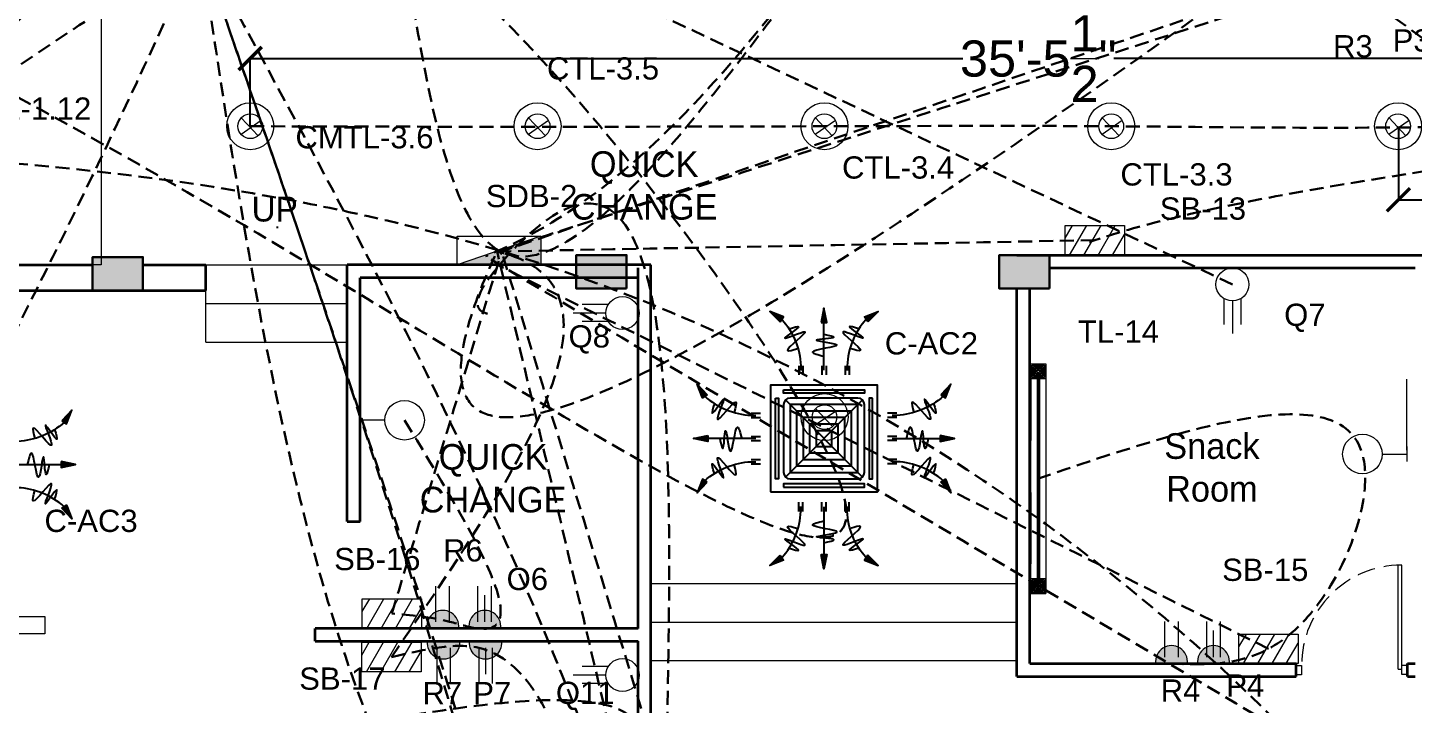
# Model space of a CAD drawing. Header units: inches. Extents: x 845 to 17085, y 908 to 10810.
# Drawn here: x 4793.7 to 5167.6, y 6702.7 to 6885.2 of the extents above; entities that cross this region are included whole.
import ezdxf

# ---------------------------------------------------------------- set-up
doc = ezdxf.new("R2010")
doc.units = ezdxf.units.IN
doc.header["$LTSCALE"] = 15
doc.header["$MEASUREMENT"] = 0
for name, pattern in [('ACAD_ISO04W100', [30.5, 24, -3, 0.5, -3]), ('CENTER2', [1.125, 0.75, -0.125, 0.125, -0.125]), ('DASHED2', [0.375, 0.25, -0.125]), ('HIDDEN', [0.375, 0.25, -0.125])]:
    doc.linetypes.add(name, pattern=pattern)
for name, color, linetype in [('AIR', 7, 'Continuous'), ('AIR-00', 8, 'Continuous'), ('AIR-01', 105, 'Continuous'), ('AIR-02', 2, 'Continuous'), ('AIR-04', 40, 'Continuous'), ('DB cable', 141, 'HIDDEN'), ('SB cable', 58, 'CENTER2'), ('TEX', 133, 'Continuous'), ('Text', 255, 'Continuous')]:
    doc.layers.add(name, color=color, linetype=linetype)
for name, color, linetype, lineweight in [('c1', 21, 'Continuous', 30), ('E. Fixture', 6, 'Continuous', 20), ('FURN', 43, 'Continuous', 18), ('FURN 2', 34, 'Continuous', 15), ('GRID', 8, 'ACAD_ISO04W100', 5), ('HATCH', 251, 'Continuous', 5), ('humans', 7, 'Continuous', 15), ('SLD', 140, 'Continuous', 9), ('wall 1', 1, 'Continuous', 35), ('WIND & DOOR', 160, 'Continuous', 9), ('window and door', 170, 'Continuous', 9)]:
    doc.layers.add(name, color=color, linetype=linetype, lineweight=lineweight)
doc.layers.add('door and window', color=7, linetype='Continuous', lineweight=25, true_color=0x0609c1)
doc.styles.add('ROMANS', font='ROMANS')
doc.styles.get("Standard").update_dxf_attribs({"font": 'arial.ttf'})
doc.dimstyles.get("Standard").update_dxf_attribs({"dimtxt": 9.75, "dimasz": 6.25, "dimexe": 0.18, "dimexo": 0.0625, "dimgap": 0.09, "dimtad": 0, "dimdec": 1, "dimzin": 0, "dimdsep": 46, "dimlunit": 4, "dimtxsty": 'Standard', "dimblk": 'ARCHTICK', "dimcen": 0.09, "dimadec": 0, "dimazin": 0, "dimtfac": 1, "dimtdec": 1, "dimtofl": 0, "dimtmove": 0, "dimatfit": 3, "dimldrblk": 'ARCHTICK', "dimfxl": 1, "dimtolj": 1, "dimtzin": 0, "dimlwd": 25, "dimarcsym": 0})

# ---------------------------------------------------------------- blocks, each defined once
blk = doc.blocks.new('C')
at = {"layer": 'E. Fixture'}
blk.add_hatch(color=256, dxfattribs=at).paths.add_polyline_path([(27131.11392727496, -3595.100843365187), (27140.34048977496, -3595.100843365187), (27140.34048977495, -3591.938719845336)])
blk.add_line((27140.34048977495, -3591.938719845333), (27131.11392727495, -3595.100843365188), dxfattribs=at)
blk.add_lwpolyline([(27131.11392727495, -3591.938719845333), (27140.34048977495, -3591.938719845333), (27140.34048977495, -3595.100843365188), (27131.11392727495, -3595.100843365188), (27131.11392727495, -3591.938719845333)], dxfattribs=at)
blk = doc.blocks.new('05')
at = {"layer": 'E. Fixture'}
blk.add_hatch(color=256, dxfattribs=at).paths.add_polyline_path([(27124.32238466969, -3822.558064193767), (27124.32238466969, -3814.558064193769, 1.138441978113043)])
for p, q in [((27124.32238466969, -3822.558064193769), (27124.32238466969, -3814.558064193769)), ((27122.65102251557, -3816.832463298529), (27113.66786581746, -3816.832463298529)), ((27122.65102251557, -3818.558064193768), (27115.97039609485, -3818.558064193768)), ((27122.65102251557, -3820.283665089007), (27113.66786581746, -3820.283665089007))]:
    blk.add_line(p, q, dxfattribs=at)
blk.add_arc((27123.80228765426, -3818.558064193768), 4.033670897018604, 82.59172132670682, 277.4082786732857, dxfattribs=at)
blk = doc.blocks.new('10')
at = {"layer": 'E. Fixture'}
blk.add_hatch(color=256, dxfattribs=at).paths.add_polyline_path([(27132.13129973475, -3831.376300118904), (27132.13129973475, -3823.376300118906, 1.138441978113043)])
for p, q in [((27132.13129973475, -3831.376300118906), (27132.13129973475, -3823.376300118906)), ((27130.45993758063, -3825.650699223666), (27121.47678088253, -3825.650699223666)), ((27130.45993758063, -3829.101901014144), (27121.47678088253, -3829.101901014144))]:
    blk.add_line(p, q, dxfattribs=at)
blk.add_arc((27131.61120271932, -3827.376300118905), 4.033670897018604, 82.59172132670682, 277.4082786732856, dxfattribs=at)
blk = doc.blocks.new('oo')
at = {"layer": 'E. Fixture', "lineweight": 15}
for p, q in [((755.2265564501672, 589.0984068058151), (809.1816122235127, 589.0984068058151)), ((755.2265564501672, 589.0317345255226), (809.1816122235127, 589.0317345255226)), ((755.2265564501672, 588.9650622452373), (809.1816122235127, 588.9650622452373)), ((755.2265564501672, 588.8983899649593), (809.1816122235127, 588.8983899649593)), ((755.2265564501672, 588.7650454043887), (809.1816122235127, 588.7650454043887)), ((755.2265564501672, 588.6317008438182), (809.1816122235127, 588.6317008438255)), ((755.2265564501672, 588.5650285635329), (809.1816122235127, 588.5650285635329)), ((755.2265564501672, 588.4983562832476), (809.1816122235127, 588.4983562832476)), ((755.2265564501672, 588.4316840029696), (809.1816122235127, 588.4316840029696)), ((755.2265564501672, 588.4316840029696), (809.1816122235127, 588.4316840029696))]:
    blk.add_line(p, q, dxfattribs=at)
at = {"layer": 'E. Fixture', "color": 5, "lineweight": 15}
blk.add_lwpolyline([(751.2262196331089, 590.7652138129179), (813.181949040571, 590.7652138129179), (813.181949040571, 586.7648769958596), (751.2262196331089, 586.7648769958596), (751.2262196331089, 590.7652138129179)], dxfattribs=at)
at = {"layer": 'HATCH', "lineweight": 15}
for points in [[(751.2262196331089, 590.7652138129179), (755.2265564501818, 590.7652138129179), (755.2265564501818, 586.7648769958596), (751.2262196331089, 586.7648769958596)], [(813.181949040571, 590.7652138129179), (809.1816122235273, 590.7652138129179), (809.1816122235273, 586.7648769958596), (813.181949040571, 586.7648769958596)], [(751.5595810345208, 590.431852411506), (754.8931950487408, 590.431852411506), (754.8931950487408, 587.0982383972787), (751.5595810345208, 587.0982383972787)], [(751.8929424359326, 590.0984910100724), (754.5598336473145, 590.0984910100724), (754.5598336473145, 587.4315997987051), (751.8929424359326, 587.4315997987051)], [(752.226303837359, 589.7651296086606), (754.2264722458881, 589.7651296086606), (754.2264722458881, 587.7649612001169), (752.226303837359, 587.7649612001169)], [(752.5596652387853, 589.4317682072342), (753.8931108444763, 589.4317682072342), (753.8931108444763, 588.0983226015505), (752.5596652387853, 588.0983226015505)], [(752.8930266402263, 589.0984068058078), (753.5597494430644, 589.0984068058078), (753.5597494430644, 588.4316840029696), (752.8930266402263, 588.4316840029696)], [(812.8485876391592, 590.431852411506), (809.5149736249391, 590.431852411506), (809.5149736249391, 587.0982383972787), (812.8485876391592, 587.0982383972787)], [(812.5152262377474, 590.0984910100797), (809.8483350263509, 590.0984910100797), (809.8483350263509, 587.4315997987051), (812.5152262377474, 587.4315997987051)], [(812.181864836321, 589.7651296086606), (810.1816964277773, 589.7651296086606), (810.1816964277773, 587.7649612001169), (812.181864836321, 587.7649612001169)], [(811.8485034348946, 589.4317682072342), (810.5150578292037, 589.4317682072342), (810.5150578292037, 588.0983226015505), (811.8485034348946, 588.0983226015505)], [(811.5151420334828, 589.0984068058078), (810.8484192306155, 589.0984068058078), (810.8484192306155, 588.4316840029696), (811.5151420334828, 588.4316840029696)]]:
    blk.add_lwpolyline(points, close=True, dxfattribs=at)
blk = doc.blocks.new('FCU-13000P (CASSETTE SPLIT)')
at = {"layer": 'AIR-00', "ltscale": 3}
for p, q in [((-7.105427357601002e-15, 0.5227760220777427), (-7.105427357601002e-15, 0.999858067324416)), ((-0.1934974863815064, 0.5583965329426945), (-0.1934974863815064, 0.4871555112127943)), ((-0.1618149178217116, 0.5583965329426945), (-0.1618149178217116, 0.4871555112127943)), ((-0.01584128427990628, 0.5583965329426945), (-0.01584128427990628, 0.4871555112127943)), ((0.01584128427989029, 0.5583965329426945), (0.01584128427989029, 0.4871555112127943)), ((0.1618149178217116, 0.5583965329426945), (0.1618149178217116, 0.4871555112127943)), ((0.1934974863815064, 0.5583965329426945), (0.1934974863815064, 0.4871555112127943)), ((-0.5583965329426945, 0.1934974863815064), (-0.4871555112127934, 0.1934974863815064)), ((-0.5583965329426945, 0.1618149178217116), (-0.4871555112127934, 0.1618149178217116)), ((0.5583965329426945, 0.1934974863815064), (0.4871555112127934, 0.1934974863815064)), ((0.5583965329426945, 0.1618149178217116), (0.4871555112127934, 0.1618149178217116)), ((-0.5227760220777427, 7.105427357601002e-15), (-0.999858067324416, 7.105427357601002e-15)), ((-0.5583965329426945, 0.01584128427990628), (-0.4871555112127934, 0.01584128427990628)), ((0.5583965329426945, 0.01584128427990628), (0.4871555112127934, 0.01584128427990628)), ((0.5227760220777427, 7.105427357601002e-15), (0.999858067324416, 7.105427357601002e-15)), ((-0.5583965329426945, -0.01584128427989029), (-0.4871555112127934, -0.01584128427989029)), ((0.5583965329426945, -0.01584128427989029), (0.4871555112127934, -0.01584128427989029)), ((-0.5583965329426945, -0.1618149178217116), (-0.4871555112127934, -0.1618149178217116)), ((-0.5583965329426945, -0.1934974863815064), (-0.4871555112127934, -0.1934974863815064)), ((0.5583965329426945, -0.1618149178217116), (0.4871555112127934, -0.1618149178217116)), ((0.5583965329426945, -0.1934974863815064), (0.4871555112127934, -0.1934974863815064)), ((-0.1934974863815064, -0.5583965329426945), (-0.1934974863815064, -0.4871555112127943)), ((-0.1618149178217116, -0.5583965329426945), (-0.1618149178217116, -0.4871555112127943)), ((-0.01584128427990628, -0.5583965329426945), (-0.01584128427990628, -0.4871555112127943)), ((-7.105427357601002e-15, -0.5227760220777427), (-7.105427357601002e-15, -0.999858067324416)), ((0.01584128427989029, -0.5583965329426945), (0.01584128427989029, -0.4871555112127943)), ((0.1618149178217116, -0.5583965329426945), (0.1618149178217116, -0.4871555112127943)), ((0.1934974863815064, -0.5583965329426945), (0.1934974863815064, -0.4871555112127943))]:
    blk.add_line(p, q, dxfattribs=at)
at = {"layer": 'AIR-00'}
for p, q in [((0.2953553390593271, -0.2953553390593253), (-0.2953553390593271, 0.2953553390593253)), ((0.2953553390593271, 0.2953553390593253), (-0.2953553390593271, -0.2953553390593253))]:
    blk.add_line(p, q, dxfattribs=at)
at = {"layer": 'AIR-00', "ltscale": 3}
for points in [[(-0.3354339739758903, 0.8949367535147612), (-0.311302411150054, 0.9324741763992979), (-0.4157311477908916, 0.9730825421665728)], [(-0.02231249897048215, 0.8900557322108931), (0.02231249897046617, 0.8900557322108931), (-8.881784197001252e-15, 0.999858067324416)], [(0.3354339739758903, 0.8949367535147612), (0.311302411150054, 0.9324741763992979), (0.4157311477908916, 0.9730825421665728)], [(-0.8949367535147612, 0.3354339739758903), (-0.9324741763992979, 0.311302411150054), (-0.9730825421665728, 0.4157311477908916)], [(0.8949367535147612, 0.3354339739758903), (0.9324741763992979, 0.311302411150054), (0.9730825421665728, 0.4157311477908916)], [(-0.8900557322108931, 0.02231249897048215), (-0.8900557322108931, -0.02231249897046617), (-0.999858067324416, 8.881784197001252e-15)], [(0.8900557322108931, 0.02231249897048215), (0.8900557322108931, -0.02231249897046617), (0.999858067324416, 8.881784197001252e-15)], [(-0.8949367535147612, -0.3354339739758903), (-0.9324741763992979, -0.311302411150054), (-0.9730825421665728, -0.4157311477908916)], [(0.8949367535147612, -0.3354339739758903), (0.9324741763992979, -0.311302411150054), (0.9730825421665728, -0.4157311477908916)], [(-0.3354339739758903, -0.8949367535147612), (-0.311302411150054, -0.9324741763992979), (-0.4157311477908916, -0.9730825421665728)], [(-0.02231249897048215, -0.8900557322108931), (0.02231249897046617, -0.8900557322108931), (-8.881784197001252e-15, -0.999858067324416)], [(0.3354339739758903, -0.8949367535147612), (0.311302411150054, -0.9324741763992979), (0.4157311477908916, -0.9730825421665728)]]:
    blk.add_lwpolyline(points, close=True, dxfattribs=at)
at = {"layer": 'AIR-00'}
for points in [[(-0.3233681925629757, 0.9137054649570295, -0.1718088678768037), (-0.1776562021016108, 0.5583965329426945), (-0.1776562021016108, 0.5222310829013512)], [(0.3233681925629757, 0.9137054649570295, 0.1718088678768037), (0.1776562021016108, 0.5583965329426945), (0.1776562021016108, 0.5222310829013512)], [(-0.9137054649570295, 0.3233681925629757, 0.1718088678768037), (-0.5583965329426945, 0.1776562021016108), (-0.5222310829013512, 0.1776562021016108)], [(0.9137054649570295, 0.3233681925629757, -0.1718088678768037), (0.5583965329426945, 0.1776562021016108), (0.5222310829013512, 0.1776562021016108)], [(-0.9137054649570295, -0.3233681925629757, -0.1718088678768037), (-0.5583965329426945, -0.1776562021016108), (-0.5222310829013512, -0.1776562021016108)], [(0.9137054649570295, -0.3233681925629757, 0.1718088678768037), (0.5583965329426945, -0.1776562021016108), (0.5222310829013512, -0.1776562021016108)], [(-0.3233681925629757, -0.9137054649570295, 0.1718088678768037), (-0.1776562021016108, -0.5583965329426945), (-0.1776562021016108, -0.5222310829013512)], [(0.3233681925629757, -0.9137054649570295, -0.1718088678768037), (0.1776562021016108, -0.5583965329426945), (0.1776562021016108, -0.5222310829013512)]]:
    blk.add_lwpolyline(points, format="xyb", dxfattribs=at)
for points in [[(-0.2599999999999998, -0.259999999999998), (0.2599999999999998, -0.2599999999999962), (0.2600000000000007, 0.259999999999998), (-0.2599999999999998, 0.259999999999998)], [(-0.2100000000000009, -0.2099999999999991), (0.2100000000000026, -0.2099999999999973), (0.2100000000000009, 0.2099999999999991), (-0.2100000000000009, 0.2099999999999991)], [(-0.160000000000001, -0.1599999999999984), (0.1600000000000028, -0.1599999999999966), (0.160000000000001, 0.1599999999999984), (-0.160000000000001, 0.1599999999999984)], [(-0.1100000000000012, -0.1099999999999994), (0.110000000000003, -0.1099999999999977), (0.1100000000000012, 0.1099999999999994), (-0.1100000000000012, 0.1099999999999994)], [(-0.06000000000000139, -0.05999999999999872), (0.06000000000000316, -0.05999999999999694), (0.06000000000000139, 0.05999999999999872), (-0.06000000000000139, 0.05999999999999872)]]:
    blk.add_lwpolyline(points, close=True, dxfattribs=at)
at = {"layer": 'AIR-00', "ltscale": 3}
for points in [[(-0.2677478374719957, 0.8404580605517644), (-0.2311577860871346, 0.8521369272970549), (-0.1336933111678267, 0.8824412830765702), (-0.422244853896613, 0.7038013426221994), (0.004842014239526904, 0.9030058120233662), (-0.358385268367277, 0.6454544827540296), (-0.2387546223537829, 0.6780035992551685), (-0.199446847060301, 0.6895241051866989)], [(0.2677478374719957, 0.8404580605517644), (0.2311577860871346, 0.8521369272970549), (0.1336933111678267, 0.8824412830765702), (0.422244853896613, 0.7038013426221994), (-0.004842014239526904, 0.9030058120233662), (0.358385268367277, 0.6454544827540296), (0.2387546223537829, 0.6780035992551685), (0.199446847060301, 0.6895241051866989)], [(-0.8404580605517644, 0.2677478374719957), (-0.8521369272970549, 0.2311577860871346), (-0.8824412830765702, 0.1336933111678267), (-0.7038013426221994, 0.422244853896613), (-0.9030058120233662, -0.004842014239526904), (-0.6454544827540296, 0.358385268367277), (-0.6780035992551685, 0.2387546223537829), (-0.6895241051866989, 0.199446847060301)], [(0.8404580605517644, 0.2677478374719957), (0.8521369272970549, 0.2311577860871346), (0.8824412830765702, 0.1336933111678267), (0.7038013426221994, 0.422244853896613), (0.9030058120233662, -0.004842014239526904), (0.6454544827540296, 0.358385268367277), (0.6780035992551685, 0.2387546223537829), (0.6895241051866989, 0.199446847060301)], [(-0.8404580605517644, -0.2677478374719957), (-0.8521369272970549, -0.2311577860871346), (-0.8824412830765702, -0.1336933111678267), (-0.7038013426221994, -0.422244853896613), (-0.9030058120233662, 0.004842014239526904), (-0.6454544827540296, -0.358385268367277), (-0.6780035992551685, -0.2387546223537829), (-0.6895241051866989, -0.199446847060301)], [(0.8404580605517644, -0.2677478374719957), (0.8521369272970549, -0.2311577860871346), (0.8824412830765702, -0.1336933111678267), (0.7038013426221994, -0.422244853896613), (0.9030058120233662, 0.004842014239526904), (0.6454544827540296, -0.358385268367277), (0.6780035992551685, -0.2387546223537829), (0.6895241051866989, -0.199446847060301)], [(-0.2677478374719957, -0.8404580605517644), (-0.2311577860871346, -0.8521369272970549), (-0.1336933111678267, -0.8824412830765702), (-0.422244853896613, -0.7038013426221994), (0.004842014239526904, -0.9030058120233662), (-0.358385268367277, -0.6454544827540296), (-0.2387546223537829, -0.6780035992551685), (-0.199446847060301, -0.6895241051866989)], [(0.2677478374719957, -0.8404580605517644), (0.2311577860871346, -0.8521369272970549), (0.1336933111678267, -0.8824412830765702), (0.422244853896613, -0.7038013426221994), (-0.004842014239526904, -0.9030058120233662), (0.358385268367277, -0.6454544827540296), (0.2387546223537829, -0.6780035992551685), (0.199446847060301, -0.6895241051866989)]]:
    blk.add_open_spline(points, degree=3, knots=[0.003283373016645994, 0.003283373016645994, 0.003283373016645994, 0.003283373016645994, 0.07125673401182435, 0.1924074622850254, 0.3347111145698326, 0.5062144727996265, 0.5813292033149298, 0.5813292033149298, 0.5813292033149298, 0.5813292033149298], dxfattribs=at)
for points in [[(-8.881784197001252e-15, 0.7998245828525512), (0.07656577961462041, 0.77607757560925), (-0.05808428128809773, 0.7549690294354541), (0.09768727811871436, 0.7180292880357495), (-0.08712642193214215, 0.6626196044680484), (-8.881784197001252e-15, 0.6309567852073492)], [(-0.7998245828525512, 8.881784197001252e-15), (-0.77607757560925, -0.07656577961462041), (-0.7549690294354541, 0.05808428128809773), (-0.7180292880357495, -0.09768727811871436), (-0.6626196044680484, 0.08712642193214215), (-0.6309567852073492, 8.881784197001252e-15)], [(0.7998245828525512, 8.881784197001252e-15), (0.77607757560925, -0.07656577961462041), (0.7549690294354541, 0.05808428128809773), (0.7180292880357495, -0.09768727811871436), (0.6626196044680484, 0.08712642193214215), (0.6309567852073492, 8.881784197001252e-15)], [(-8.881784197001252e-15, -0.7998245828525512), (0.07656577961462041, -0.77607757560925), (-0.05808428128809773, -0.7549690294354541), (0.09768727811871436, -0.7180292880357495), (-0.08712642193214215, -0.6626196044680484), (-8.881784197001252e-15, -0.6309567852073492)]]:
    blk.add_spline(points, degree=3, dxfattribs=at)
for points in [[(-0.4157311477908907, 0.9730825421665728), (-0.3354339739758911, 0.8949367535147612), (-0.3113024111500549, 0.9324741763992979)], [(-7.993605777301127e-15, 0.999858067324416), (-0.02231249897048304, 0.8900557322108931), (0.02231249897046528, 0.8900557322108931)], [(0.4157311477908889, 0.9730825421665728), (0.3354339739758894, 0.8949367535147612), (0.3113024111500531, 0.9324741763992979)], [(-0.9730825421665728, 0.4157311477908898), (-0.8949367535147612, 0.3354339739758903), (-0.9324741763992979, 0.311302411150054)], [(0.9730825421665728, 0.4157311477908898), (0.8949367535147612, 0.3354339739758903), (0.9324741763992979, 0.311302411150054)], [(-0.999858067324416, 7.105427357601002e-15), (-0.8900557322108922, 0.02231249897048215), (-0.8900557322108922, -0.02231249897046617)], [(0.999858067324416, 7.105427357601002e-15), (0.8900557322108922, 0.02231249897048215), (0.8900557322108922, -0.02231249897046617)], [(-0.9730825421665728, -0.4157311477908898), (-0.8949367535147612, -0.3354339739758903), (-0.9324741763992979, -0.311302411150054)], [(0.9730825421665728, -0.4157311477908898), (0.8949367535147612, -0.3354339739758903), (0.9324741763992979, -0.311302411150054)], [(-0.4157311477908907, -0.9730825421665728), (-0.3354339739758911, -0.8949367535147612), (-0.3113024111500549, -0.9324741763992979)], [(-7.993605777301127e-15, -0.999858067324416), (-0.02231249897048304, -0.8900557322108931), (0.02231249897046528, -0.8900557322108931)], [(0.4157311477908889, -0.9730825421665728), (0.3354339739758894, -0.8949367535147612), (0.3113024111500531, -0.9324741763992979)]]:
    blk.add_solid(points, dxfattribs=at)
at = {"layer": 'AIR-01'}
for points in [[(-0.3100000000000005, 0.3724999999999987), (0.3100000000000005, 0.3724999999999987), (0.3100000000000005, 0.3475000000000001), (-0.3100000000000005, 0.3475000000000001)], [(-0.3725000000000005, 0.3099999999999987), (-0.3475000000000001, 0.3099999999999987), (-0.3475000000000001, -0.3099999999999987), (-0.3725000000000005, -0.3099999999999987)], [(0.3725000000000005, 0.3099999999999987), (0.3475000000000001, 0.3099999999999987), (0.3475000000000001, -0.3099999999999987), (0.3725000000000005, -0.3099999999999987)], [(-0.3100000000000005, -0.3724999999999987), (0.3100000000000005, -0.3724999999999987), (0.3100000000000005, -0.3475000000000001), (-0.3100000000000005, -0.3475000000000001)]]:
    blk.add_lwpolyline(points, close=True, dxfattribs=at)
at = {"layer": 'AIR-02'}
blk.add_lwpolyline([(-0.2600000000000007, -0.3099999999999987), (0.2600000000000016, -0.3099999999999969, 0.414213562373095), (0.3100000000000014, -0.2599999999999962), (0.3100000000000005, 0.259999999999998, 0.4142135623730945), (0.2600000000000007, 0.3099999999999987), (-0.2600000000000007, 0.3099999999999987, 0.414213562373095), (-0.3100000000000005, 0.259999999999998), (-0.3100000000000005, -0.259999999999998, 0.414213562373095)], format="xyb", close=True, dxfattribs=at)
at = {"layer": 'AIR-04'}
blk.add_lwpolyline([(-0.4100000000000001, -0.4100000000000001), (0.4100000000000001, -0.4100000000000001), (0.4100000000000001, 0.4100000000000001), (-0.4100000000000001, 0.4100000000000001)], close=True, dxfattribs=at)
blk = doc.blocks.new('_ArchTick')
at = {"layer": 'GRID', "color": 0, "const_width": 0.15}
blk.add_lwpolyline([(-0.5, -0.5), (0.5, 0.5)], dxfattribs=at)
blk = doc.blocks.new('*D202')
at = {"layer": 'Defpoints', "color": 0, "linetype": 'ByBlock', "lineweight": 211, "transparency": 16777216}
for p in [(5279.065988107462, 6876.925896394237), (4853.779402950234, 6858.516235449617), (5279.065988107462, 6858.516235449322)]:
    blk.add_point(p, dxfattribs=at)
at = {"layer": 'humans', "color": 0, "linetype": 'ByBlock', "lineweight": -2, "transparency": 16777216}
for p, q in [((4853.779402950234, 6858.578735449617), (4853.779402950234, 6877.105896394238)), ((5279.065988107462, 6858.578735449322), (5279.065988107462, 6877.105896394238))]:
    blk.add_line(p, q, dxfattribs=at)
at = {"layer": 'humans', "color": 0, "linetype": 'Continuous', "lineweight": 25, "transparency": 16777216}
for p, q in [((4853.779402950234, 6876.925896394237), (5046.03460548792, 6876.925896394237)), ((5279.065988107462, 6876.925896394237), (5086.810785569775, 6876.925896394237))]:
    blk.add_line(p, q, dxfattribs=at)
at = {"layer": 'humans', "color": 0, "linetype": 'ByBlock', "lineweight": 25, "transparency": 16777216, "xscale": 6.25, "yscale": 6.25, "zscale": 6.25, "rotation": 180}
blk.add_blockref('_ArchTick', (4853.779402950234, 6876.925896394237), dxfattribs=at)
at = {"layer": 'humans', "color": 0, "linetype": 'ByBlock', "lineweight": 25, "transparency": 16777216, "xscale": 6.25, "yscale": 6.25, "zscale": 6.25}
blk.add_blockref('_ArchTick', (5279.065988107462, 6876.925896394237), dxfattribs=at)
at = {"layer": 'humans', "color": 0, "linetype": 'ByBlock', "transparency": 16777216, "insert": (5066.422695528848, 6876.925896394237), "char_height": 9.75, "attachment_point": 5}
blk.add_mtext('\\A1;35\'-5{\\H1x;\\S1/2;}"', dxfattribs=at)
blk = doc.blocks.new('*D205')
at = {"layer": 'Defpoints', "color": 0, "linetype": 'ByBlock', "lineweight": 211, "transparency": 16777216}
for p in [(5163.616030149768, 6858.241870401083), (5241.010765855966, 6858.241870401083), (5241.010765855966, 6838.831979859812)]:
    blk.add_point(p, dxfattribs=at)
at = {"layer": 'humans', "color": 0, "linetype": 'ByBlock', "lineweight": -2, "transparency": 16777216}
for p, q in [((5163.616030149768, 6858.179370401083), (5163.616030149768, 6838.651979859812)), ((5241.010765855966, 6858.179370401083), (5241.010765855966, 6838.651979859812))]:
    blk.add_line(p, q, dxfattribs=at)
at = {"layer": 'humans', "color": 0, "linetype": 'Continuous', "lineweight": 25, "transparency": 16777216}
for p, q in [((5163.616030149768, 6838.831979859812), (5185.682981904641, 6838.831979859812)), ((5241.010765855966, 6838.831979859812), (5218.943814101093, 6838.831979859812))]:
    blk.add_line(p, q, dxfattribs=at)
at = {"layer": 'humans', "color": 0, "linetype": 'ByBlock', "lineweight": 25, "transparency": 16777216, "xscale": 6.25, "yscale": 6.25, "zscale": 6.25, "rotation": 180}
blk.add_blockref('_ArchTick', (5163.616030149768, 6838.831979859812), dxfattribs=at)
at = {"layer": 'humans', "color": 0, "linetype": 'ByBlock', "lineweight": 25, "transparency": 16777216, "xscale": 6.25, "yscale": 6.25, "zscale": 6.25}
blk.add_blockref('_ArchTick', (5241.010765855966, 6838.831979859812), dxfattribs=at)
at = {"layer": 'humans', "color": 0, "linetype": 'ByBlock', "transparency": 16777216, "insert": (5202.313398002867, 6838.831979859812), "char_height": 9.75, "attachment_point": 5}
blk.add_mtext('\\A1;6\'-5{\\H1x;\\S1/2;}"', dxfattribs=at)

msp = doc.modelspace()

# ---------------------------------------------------------------- hatches: boundary and pattern name
at = {"layer": 'E. Fixture', "lineweight": 5}
h = msp.add_hatch(dxfattribs=at)
h.set_pattern_fill('ANSI31', color=256, scale=26.66891211378243, angle=15, style=0)
h.set_pattern_definition([(59.99999999999999, (-65757.9022039637, 14262.20270555768), (-2.886994422728766, 1.666807007111402), [])])
h.paths.add_polyline_path([(5073.649356847291, 6823.912127442367), (5089.650704115567, 6823.912127442367), (5089.650704115567, 6831.912801076502), (5073.649356847291, 6831.912801076502)])
h = msp.add_hatch(dxfattribs=at)
h.set_pattern_fill('ANSI31', color=256, scale=26.66891211378243, angle=15, style=0)
h.set_pattern_definition([(59.99999999999999, (-65947.54694125878, 14161.48480949974), (-2.886994422728766, 1.666807007111402), [])])
h.paths.add_polyline_path([(4884.004619552211, 6723.19423138443), (4900.005966820488, 6723.19423138443), (4900.005966820488, 6731.194905018565), (4884.004619552211, 6731.194905018565)])
h = msp.add_hatch(dxfattribs=at)
h.set_pattern_fill('ANSI31', color=256, scale=26.66891211378243, angle=15, style=0)
h.set_pattern_definition([(59.99999999999999, (-65947.64967689443, 14149.71486624679), (-2.886994422728766, 1.666807007111402), [])])
h.paths.add_polyline_path([(4883.901883916563, 6711.424288131479), (4899.90323118484, 6711.424288131479), (4899.90323118484, 6719.424961765613), (4883.901883916563, 6719.424961765613)])
h = msp.add_hatch(dxfattribs=at)
h.set_pattern_fill('ANSI31', color=256, scale=26.66891211378243, angle=15, style=0)
h.set_pattern_definition([(59.99999999999999, (-65710.98766709723, 14151.95983251497), (-2.886994422728766, 1.666807007111402), [])])
h.paths.add_polyline_path([(5120.563893713766, 6713.669254399663), (5136.565240982043, 6713.669254399663), (5136.565240982043, 6721.669928033798), (5120.563893713766, 6721.669928033798)])
at = {"layer": 'HATCH'}
h = msp.add_hatch(color=256, dxfattribs=at)
h.dxf.hatch_style = 1
h.paths.add_polyline_path([(4824.827970065935, 6823.357352204654), (4824.827970065935, 6814.310535980643), (4811.25774572989, 6814.310535980643), (4811.25774572989, 6823.357352204654)])
h = msp.add_hatch(color=256, dxfattribs=at)
h.dxf.hatch_style = 1
h.paths.add_polyline_path([(4955.326626770257, 6823.912127496935), (4955.326626770257, 6814.865311272923), (4941.756402434211, 6814.865311272923), (4941.756402434211, 6823.912127496935)])
h = msp.add_hatch(color=256, dxfattribs=at)
h.dxf.hatch_style = 1
h.paths.add_polyline_path([(5069.484084103681, 6823.912127496935), (5069.484084103681, 6814.865311272904), (5055.913859767636, 6814.865311272904), (5055.913859767636, 6823.912127496935)])

# ---------------------------------------------------------------- linework, layer by layer
at = {"color": 4}
msp.add_line((4860.90877798764, 6831.417251514367), (4861.312030789589, 6831.417251514367), dxfattribs=at)
at = {"layer": 'c1'}
for points in [[(4824.827970065935, 6814.310535926066), (4824.827970065935, 6823.357352150097), (4811.25774572989, 6823.357352150097), (4811.25774572989, 6814.310535926066)], [(4955.326626770257, 6814.865311218346), (4955.326626770257, 6823.912127442376), (4941.756402434211, 6823.912127442376), (4941.756402434211, 6814.865311218346)], [(5069.484084103681, 6814.865311218346), (5069.484084103681, 6823.912127442358), (5055.913859767636, 6823.912127442358), (5055.913859767636, 6814.865311218346)]]:
    msp.add_lwpolyline(points, close=True, dxfattribs=at)
at = {"layer": 'DB cable', "linetype": 'DASHED2', "lineweight": 30}
for points in [[(4375.135188916311, 6809.287259834276), (4822.403769626076, 6953.395602938093), (4822.984309511533, 6952.243158351917)], [(5264.640845027977, 6811.530215178848), (4823.671906527965, 6954.834135956342), (4822.403769626076, 6953.395602938093)], [(4311.259348056605, 6717.954118992795), (4671.798007237482, 6918.965276383409), (5008.601697278488, 6772.301791288472), (4840.257952178574, 6911.726349223987), (4839.890000550539, 6910.231099690518)], [(5217.316807655803, 6966.810673060059), (4920.372394721041, 6824.921269367404), (4920.470139463113, 6825.246606197839), (4919.844009638703, 6825.51622048123)], [(4375.135188915558, 6710.634075257571), (4823.671906527965, 6955.772422742677)], [(5118.816985733441, 6815.987198202516), (4823.227920678325, 6955.043002984701)], [(5217.316807720883, 6925.195318483047), (4921.630470515343, 6824.896383444995)], [(4153.856618907135, 6241.597373221741), (4206.564764256696, 6407.65907107977), (4327.807978510207, 6538.262913105458), (4840.257956494826, 6907.509816999171)], [(4417.442758162318, 6096.773627257919), (4667.054121236006, 6096.773627257922), (4879.942044032347, 6097.38177956959), (4990.859259173519, 6518.535614272791), (4840.257961667834, 6907.509828252398)], [(4417.686455919115, 6243.27175373561), (4665.186400423872, 6241.127510676719), (4883.297045787937, 6241.127510676723), (4840.257952178588, 6907.509829511797)], [(4417.930042685426, 6387.592757169207), (4665.430042685426, 6387.592757169208), (4881.42926948056, 6383.94797903354), (4840.257961667834, 6907.509828252401)], [(4554.364863415895, 6767.391204871872), (4665.025990504157, 6645.257877712997), (4771.42908906792, 6767.391204871812), (4840.257961667834, 6907.509828252401)], [(5155.918281978438, 6270.54140694354), (5227.451390334825, 6576.828384792028), (5001.7982191481, 6582.810580167477), (4840.257956494826, 6907.509816999171)], [(4895.09721860445, 6907.676670340301), (4920.92351198884, 6825.110148039683), (5009.009338579433, 6907.225126355079)], [(5008.392815330834, 6906.197230321966), (4920.372394720276, 6824.921269367141), (4917.247344511966, 6823.569821693476)], [(5133.644414507265, 6893.506503840807), (4920.372394720276, 6824.921269367141)], [(4965.886158949146, 6680.066066703805), (4923.51635591191, 6824.015915303426), (4916.656617732015, 6808.492956063569), (4919.169514950624, 6807.730994521371)], [(5081.650030435789, 6827.912464250607), (4921.630470515298, 6824.896383444993)], [(4891.902557505535, 6715.424624940061), (4923.516355911883, 6824.015915303433), (4920.372394720276, 6824.921269367141)], [(4892.005293140873, 6727.194568192965), (4921.630470515298, 6824.896383444993)], [(5211.940588196981, 6648.019348673426), (4917.247344511965, 6823.569821693476)], [(4954.417539035684, 6680.405147714499), (4920.372394720276, 6824.921269367141)], [(4965.886158949146, 6680.066066703805), (4921.630470515343, 6824.896383444995)], [(5128.564567302108, 6717.6695912082), (4920.523729904506, 6821.246428363852)]]:
    msp.add_spline(points, degree=3, dxfattribs=at)
at = {"layer": 'DB cable', "color": 6, "linetype": 'DASHED2', "lineweight": 30}
msp.add_spline([(4128.715365011871, 6442.089713719299), (5275.242558261937, 6402.931586293354), (4920.923515039423, 6825.110147635049), (4410.064954683323, 6825.11014763017), (4823.671906527965, 6955.772422742677)], degree=3, dxfattribs=at)
at = {"layer": 'door and window', "color": 18, "lineweight": 0, "true_color": 0x000000}
for p, q in [((5163.547682449537, 6712.214670811363), (5163.504661966735, 6740.258781357028)), ((5164.542442408576, 6713.218886146451), (5164.500931931465, 6740.278656990395)), ((5163.547682449537, 6712.214670811363), (5164.542442408576, 6712.214670811363))]:
    msp.add_line(p, q, dxfattribs=at)
msp.add_lwpolyline([(5164.542442408576, 6713.218886146451), (5166.056707138453, 6713.218886146451), (5166.056707138453, 6710.714485711476), (5164.542442408576, 6710.714485711476)], close=True, dxfattribs=at)
at = {"layer": 'E. Fixture', "lineweight": 5}
for p, q in [((4851.369839967109, 6860.941672891267), (4855.925794407752, 6856.090798007966)), ((4928.896161436112, 6860.941672891267), (4933.452115876755, 6856.090798007966)), ((5006.290897142311, 6860.941672891267), (5010.846851582954, 6856.090798007966)), ((5083.685632848511, 6860.941672891267), (5088.241587289153, 6856.090798007966)), ((5161.080368554711, 6860.941672891267), (5165.636322995353, 6856.090798007966)), ((4856.750408749861, 6860.209728089894), (4851.306834714837, 6856.444340218624)), ((4934.276730218864, 6860.209728089894), (4928.83315618384, 6856.444340218624)), ((5011.671465925063, 6860.209728089894), (5006.227891890039, 6856.444340218624)), ((5089.066201631263, 6860.209728089894), (5083.622627596239, 6856.444340218624)), ((5166.460937337462, 6860.209728089894), (5161.017363302439, 6856.444340218624)), ((5116.515990795594, 6812.122988506317), (5116.515990795594, 6805.144437682009)), ((5121.117980657452, 6812.122988506317), (5121.117980657452, 6805.144437682009)), ((4949.775956892575, 6808.256316725723), (4940.964318072895, 6808.256316726785)), ((4950.368730219786, 6810.557311657716), (4943.390179395478, 6810.557311657716)), ((5118.816985725459, 6811.530215179106), (5118.816985726521, 6802.718576359426)), ((4950.368730219786, 6805.955321795858), (4943.390179395478, 6805.955321795858)), ((5006.323720058167, 6782.468893333646), (5010.879674498809, 6777.618018450345)), ((4883.429148110271, 6781.3496122754), (4883.429148110271, 6777.308573040365)), ((4890.096376138711, 6779.329092657881), (4883.429148110271, 6779.329092657881)), ((5011.704288840919, 6781.736948532272), (5006.260714805895, 6777.971560661003)), ((5165.879985996119, 6772.246064264851), (5165.879985996119, 6768.205025029816)), ((5159.212757967679, 6770.225544647332), (5165.879985996119, 6770.225544647332)), ((4950.368730219786, 6712.903444542639), (4943.390179395478, 6712.903444542639)), ((4949.775956892575, 6710.602449610646), (4940.964318072895, 6710.602449611708)), ((4950.368730219786, 6708.301454680781), (4943.390179395478, 6708.301454680781))]:
    msp.add_line(p, q, dxfattribs=at)
for points in [[(5073.649356816615, 6831.912801076502), (5089.650704084877, 6831.912801076502), (5089.650704084877, 6823.912127442367), (5073.649356816615, 6823.912127442367)], [(4884.004619521535, 6731.194905018565), (4900.005966789798, 6731.194905018565), (4900.005966789798, 6723.19423138443), (4884.004619521535, 6723.19423138443)], [(4883.901883885887, 6719.424961765613), (4899.90323115415, 6719.424961765613), (4899.90323115415, 6711.424288131479), (4883.901883885887, 6711.424288131479)], [(5120.563893683091, 6721.669928033798), (5136.565240951353, 6721.669928033798), (5136.565240951353, 6713.669254399663), (5120.563893683091, 6713.669254399663)]]:
    msp.add_lwpolyline(points, close=True, dxfattribs=at)
for centre, radius in [((4853.799322308002, 6858.658529457081), 6.333935870075038), ((4931.325643777005, 6858.658529457081), 6.333935870075038), ((5008.720379483204, 6858.658529457081), 6.333935870075038), ((5086.115115189404, 6858.658529457081), 6.333935870075038), ((5163.509850895603, 6858.658529457081), 6.333935870075038), ((4853.799322308002, 6858.658529457081), 3.333935870075038), ((4931.325643777005, 6858.658529457081), 3.333935870075038), ((5008.720379483204, 6858.658529457081), 3.333935870075038), ((5086.115115189404, 6858.658529457081), 3.333935870075038), ((5163.509850895603, 6858.658529457081), 3.333935870075038), ((5118.816985733441, 6815.987198202516), 4.45698302341043), ((4954.232939915985, 6808.256316733705), 4.45698302341043), ((5008.75320239906, 6780.18574989946), 6.333935870075038), ((4895.430158561468, 6779.329092657881), 5.333782422756485), ((5008.75320239906, 6780.18574989946), 3.333935870075038), ((5153.878975544922, 6770.225544647332), 5.333782422756485), ((4954.232939915985, 6710.602449618627), 4.45698302341043)]:
    msp.add_circle(centre, radius, dxfattribs=at)
at = {"layer": 'FURN'}
for p, q in [((5060.643554637458, 6735.200691735319), (4961.969890426498, 6735.200691735319)), ((5060.643554637458, 6724.796853086375), (4961.969890426498, 6724.796853086074)), ((5060.643554637458, 6714.393014437053), (4961.969890426498, 6714.39301443679))]:
    msp.add_line(p, q, dxfattribs=at)
at = {"layer": 'FURN 2'}
for p, q in [((4841.813793515888, 6821.246428359003), (4879.96120189547, 6821.246428364002)), ((4841.81379351587, 6800.438751058286), (4841.81379351587, 6814.310535926028)), ((4841.813793515888, 6810.842589707871), (4879.96120189547, 6810.842589713189)), ((4841.813793515888, 6800.438751058286), (4879.96120189547, 6800.438751058286)), ((4841.813793515888, 6800.438751057343), (4879.96120189547, 6800.438751062358)), ((5064.447556319286, 6793.095835643129), (5064.447556319286, 6773.90038804556)), ((5165.879985996119, 6771.246064264851), (5165.879985996119, 6790.441511862438)), ((5064.447556319286, 6759.810222344675), (5064.447556319286, 6740.61477474707))]:
    msp.add_line(p, q, dxfattribs=at)
at = {"layer": 'humans', "linetype": 'ByBlock'}
for points in [[(4527.428515311139, 7010.435990389615), (4813.520718056438, 7010.435990389615), (4813.520718056438, 6821.246428359055), (4527.428515311139, 6821.246428359055)], [(4530.416580276677, 6726.357750999505), (4798.349963297628, 6726.357750999505), (4798.349963297628, 6721.673506468411), (4530.416580276677, 6721.673506468411)]]:
    msp.add_lwpolyline(points, close=True, dxfattribs=at)
for p in [(4931.174138656434, 6858.516235449617), (5008.568874362632, 6858.516235449617), (5085.963610068832, 6858.516235449617), (5163.358345775032, 6858.516235449617)]:
    msp.add_point(p, dxfattribs=at)
at = {"layer": 'SB cable', "linetype": 'DASHED2', "lineweight": 30}
for points in [[(4560.58961409947, 6965.062521221798), (4634.680172520187, 6967.030378910611), (4702.974737311348, 6965.479180277796), (4774.068883423797, 6965.336886270332), (4774.220388544369, 6920.527380831893), (4703.118520679388, 6920.527380831893), (4631.577580957755, 6920.385086824428), (4561.378468202033, 6920.656381970994), (4560.144836350953, 6874.851264028863), (4629.236598485162, 6873.361392147532), (4702.823232190776, 6875.433287378524), (4771.727900951204, 6873.361392147532), (4814.208989804695, 6958.876430617913), (4527.778118023137, 6958.4500988487), (4722.823333289289, 6823.446613608594), (4605.948320436979, 6825.246765176484), (4648.448334563324, 6825.246765205015)], [(4853.799322308002, 6858.658529457081), (4931.174138656434, 6858.516235449617), (5008.720379483204, 6858.658529457081), (5086.115115189404, 6858.658529457081), (5163.739150319951, 6858.327034154259), (5241.133886026149, 6858.327034154259), (5081.650030435789, 6827.912464250607), (5080.256488342672, 6827.433515189688)], [(5066.174732569631, 6763.546936623125), (5153.878975544922, 6770.225544647332), (5128.564567302108, 6717.6695912082), (5113.708204585108, 6713.669254399676), (5102.609119413251, 6713.66925169633)], [(4556.647224602868, 6678.271357539617), (4627.208274456285, 6679.000275196862), (4701.112707454546, 6676.385636459854), (4771.977554142648, 6676.574837755212), (4954.417539035684, 6680.405147714499), (4953.851858736173, 6679.548887942961)], [(4486.244993679888, 6586.525894253886), (4554.076629792652, 6553.408659810951), (4628.573810082518, 6532.303362183611), (4703.926332269481, 6532.496946801572), (4776.543351914903, 6552.61678680667), (4842.728811989978, 6585.590102159004), (4954.417539035685, 6680.405147714499), (4955.060305634081, 6679.897201776574)]]:
    msp.add_spline(points, degree=3, dxfattribs=at)
at = {"layer": 'SB cable', "color": 2, "linetype": 'DASHED2', "lineweight": 30}
for points in [[(4895.430158561468, 6779.329092657881), (4914.842190489398, 6723.194231384352), (4907.584454388445, 6724.977165096945), (4892.005293140873, 6727.194568192965)], [(4891.902557505535, 6715.424624940061), (4904.096638728899, 6717.943348751822), (4915.428697962554, 6717.94334604848), (4932.219677111618, 6641.638827142211), (4896.279766601676, 6642.943412157496)]]:
    msp.add_spline(points, degree=3, dxfattribs=at)
at = {"layer": 'wall 1', "ltscale": 1.5}
for p, q in [((5060.643554637458, 6823.912127442396), (5279.065988107443, 6823.912127442094)), ((4673.020718056438, 6821.246428359305), (4811.25774572989, 6821.24642835906)), ((4824.827970065935, 6821.246428359042), (4841.81379351587, 6821.246428359003)), ((4841.81379351587, 6814.310535926066), (4841.81379351587, 6821.246428359003)), ((4879.961201893924, 6752.026072330606), (4879.961201893943, 6821.246428364002)), ((4961.885822083851, 6821.2464283637), (4879.961201893811, 6821.246428364002)), ((4958.417875867617, 6723.194231384201), (4958.417875867617, 6820.444181226558)), ((4961.885822083964, 6634.148117845218), (4961.885822083964, 6821.2464283637)), ((5069.484084103681, 6820.444181226087), (5168.1498873632, 6820.444181225766)), ((4883.429148110271, 6752.026072330606), (4883.429148110271, 6817.778482148033)), ((4958.41787586758, 6817.778482148033), (4883.429148110251, 6817.778482148033)), ((4488.083279431827, 6814.310535926668), (4841.81379351587, 6814.310535926028)), ((5060.643554637458, 6710.201308183288), (5060.643554637458, 6814.865311218346)), ((5064.111500853804, 6713.669254399674), (5064.111500853804, 6814.865311218346)), ((4879.961201893924, 6752.026072330606), (4883.429148110271, 6752.026072330606)), ((4958.417875867617, 6723.194231384201), (4871.26650511118, 6723.194231384503)), ((4871.26650511118, 6719.726285167892), (4871.26650511118, 6723.194231384503)), ((4871.26650511118, 6719.726285167892), (4958.417875867617, 6719.726285167571)), ((4958.417875867617, 6641.084010278477), (4958.417875867617, 6719.726285167571)), ((5064.111500853804, 6713.669254399674), (5121.153037066792, 6713.669254399663)), ((5121.153037066792, 6713.669254399674), (5135.976097567652, 6713.669254399654)), ((5135.976097567652, 6710.201308183327), (5135.976097567652, 6713.669254399674)), ((5166.056707138416, 6713.669254399674), (5168.149887363333, 6713.669254399674)), ((5166.056707138453, 6710.201308183288), (5166.056707138453, 6713.669254399674)), ((5060.643554637458, 6710.201308183288), (5121.153037066792, 6710.201308183288)), ((5121.153037066792, 6710.201308183288), (5135.976097567652, 6710.201308183288)), ((5166.056707138453, 6710.201308183288), (5168.149887363333, 6710.201308183288))]:
    msp.add_line(p, q, dxfattribs=at)
at = {"layer": 'WIND & DOOR', "linetype": 'DASHED2', "lineweight": 9, "ltscale": 1.3}
msp.add_arc((5164.542442408576, 6713.218886146451), 27.05980268297127, 90.08789332662575, 180.0878933266257, dxfattribs=at)
at = {"layer": 'window and door', "color": 18, "linetype": 'ByBlock', "true_color": 0x000000}
msp.add_lwpolyline([(5135.972252212397, 6713.175058642077), (5137.47504445575, 6713.175058642077), (5137.47504445575, 6710.670640607908), (5135.972252212397, 6710.670640607908)], close=True, dxfattribs=at)

# ---------------------------------------------------------------- block references
at = {"lineweight": 5, "rotation": 270}
msp.add_blockref('oo', (4477.676376286384, 7545.751020959966), dxfattribs=at)
at = {"layer": 'AIR', "xscale": 35.18938456146591, "yscale": 35.18938456146591, "zscale": 35.18938456146591}
for p in [(5008.601697278488, 6774.413154362161), (4771.42908906792, 6767.391204871812)]:
    msp.add_blockref('FCU-13000P (CASSETTE SPLIT)', p, dxfattribs=at)
at = {"layer": 'E. Fixture', "lineweight": 5, "xscale": 2.443750000005821, "yscale": 2.443750000005821, "zscale": 2.44375}
msp.add_blockref('C', (-61392.00985400197, 15606.77411435846), dxfattribs=at)
at = {"layer": 'E. Fixture', "lineweight": 5, "yscale": 1.066756484549842, "zscale": 1.066756484551622, "rotation": 270}
for name, p, xscale in [('10', (8988.622145407933, 35666.57123240974), 1.066756484552752), ('05', (8990.547294286158, 35658.24102433011), 1.066756484552752), ('10', (9185.254632315682, 35657.04625542508), 1.066756484552752), ('05', (9187.179781193907, 35648.71604734544), 1.066756484552752), ('10', (8988.815921637859, -22223.65071856097), -1.066756484552752), ('05', (8990.741070516084, -22215.32051048134), -1.066756484552752)]:
    msp.add_blockref(name, p, dxfattribs=dict(at, xscale=xscale))

# ---------------------------------------------------------------- texts
at = {"layer": 'SLD', "linetype": 'DASHED2', "lineweight": 30}
for s, p in [('R3', (5145.962189220391, 6877.239636118004)), ('P3', (5162.054038722815, 6878.807461709275)), ('CTL-3.5', (4933.838096402052, 6871.256677027344)), ('CTL-1.12', (4775.961235549189, 6860.423312934672)), ('CMTL-3.6', (4865.984156569572, 6852.689128205089)), ('CTL-3.4', (5013.471656679704, 6844.535787427998)), ('CTL-3.3', (5088.585057496607, 6842.663772983262)), ('SDB-2', (4917.358512438358, 6836.834720344192)), ('SB-13', (5099.208633991458, 6833.454600020992)), ('Q7', (5132.766931594699, 6804.791651398977)), ('Q8', (4939.680705502547, 6798.965058666083)), ('TL-14', (5077.111042583017, 6800.265321438204)), ('C-AC2', (5025.009185995955, 6797.085140708677)), ('C-AC3', (4798.261950312958, 6749.19953091651)), ('SB-16', (4876.422917403242, 6738.893735932939)), ('R6', (4905.821903620706, 6741.226660104319)), ('SB-15', (5116.011824348029, 6735.992722692386)), ('O6', (4922.959644075633, 6733.525091822146)), ('SB-17', (4867.002841674887, 6706.639770605554)), ('R7', (4900.252171213088, 6702.718703032293)), ('P7', (4913.962384032556, 6702.718703032293)), ('Q11', (4936.266931594699, 6702.791651398977)), ('R4', (5099.456759500031, 6703.411513386771)), ('P4', (5117.14004878546, 6704.76995372288))]:
    msp.add_text(s, height=6, dxfattribs=at).set_placement(p)
at = {"layer": 'TEX', "insert": (4866.631999061897, 6832.861548269726), "char_height": 6.720879767379466, "attachment_point": 9}
msp.add_mtext_dynamic_manual_height_columns('{\\fCentury Gothic|b0|i0|c0|p34;UP}', width=0.002746017955568756, gutter_width=0.01392937498869296, heights=[0], dxfattribs=at)
at = {"layer": 'Text', "ltscale": 0.115, "char_height": 6.920875259867486, "attachment_point": 9, "style": 'ROMANS'}
for s, insert in [('\\pxqc;{\\fCentury Gothic|b0|i0|c0|p34;QUICK CHANGE}', (4960.080443987567, 6833.359040890155)), ('\\pxqc;{\\fCentury Gothic|b0|i0|c0|p34;Snack Room}', (5113.278887298115, 6757.28749888289)), ('\\pxqc;{\\fCentury Gothic|b0|i0|c0|p34;QUICK CHANGE}', (4919.316574055806, 6754.359536645183))]:
    msp.add_mtext_dynamic_manual_height_columns(s, width=0.002746017955568756, gutter_width=0.01392937498869296, heights=[0], dxfattribs=dict(at, insert=insert))

# ---------------------------------------------------------------- dimensions: what is measured, and where the dimension line sits
at = {"layer": 'humans', "linetype": 'ByBlock'}
for p1, p2, distance, picture, middle in [((4853.779402950234, 6858.516235449617), (5279.065988107462, 6858.516235449322), 18.40966094491432, '*D202', (5066.422695528848, 6876.925896394237)), ((5163.616030149768, 6858.241870401083), (5241.010765855966, 6858.241870401083), -19.409890541271125, '*D205', (5202.313398002867, 6838.831979859812))]:
    dim = msp.add_aligned_dim(p1=p1, p2=p2, distance=distance, dimstyle='Standard', dxfattribs=at)
    dim.commit()
    dim.dimension.update_dxf_attribs({"geometry": picture, "text_midpoint": middle})

doc.saveas('drawing.dxf')
